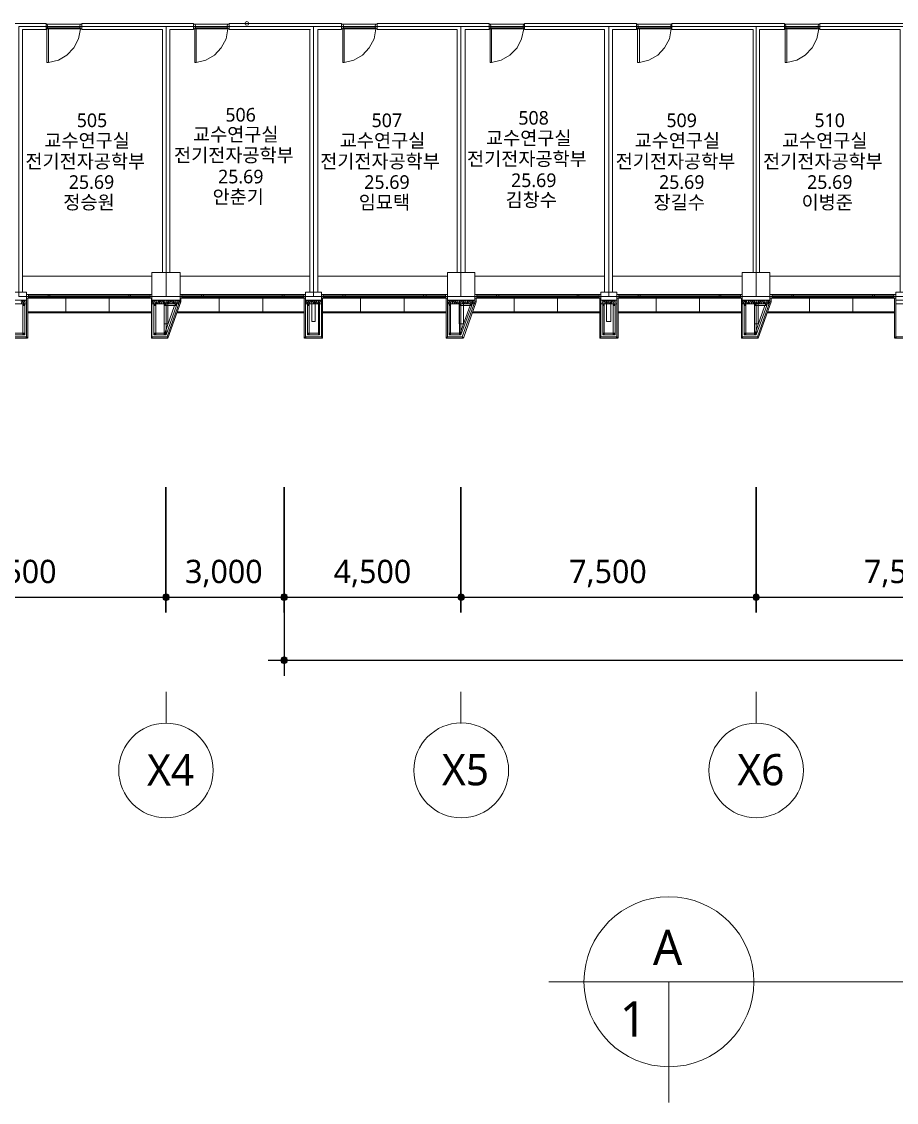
# Model space of a CAD drawing. Header units: millimetres. Extents: x -4048 to 127016, y -1911 to 106724.
# Drawn here: x 38010 to 60254, y -35 to 27431 of the extents above; entities that cross this region are included whole.
import ezdxf

# ---------------------------------------------------------------- set-up
doc = ezdxf.new("R2010")
doc.units = ezdxf.units.MM
for name, color, linetype in [('PDF_문자', 7, 'Continuous'), ('PDF_솔리드 채우기', 7, 'Continuous'), ('PDF_형상', 7, 'Continuous')]:
    doc.layers.add(name, color=color, linetype=linetype)
doc.styles.add('PDF 맑은 고딕', font='malgun.ttf')

msp = doc.modelspace()

# ---------------------------------------------------------------- linework, layer by layer
at = {"layer": 'PDF_솔리드 채우기', "transparency": 33554559}
for points in [[(41606, 12873), (41591, 12796), (41684, 12796)], [(41606, 12873), (41591, 12796), (41684, 12796)], [(41591, 12796), (41606, 12733), (41684, 12796)], [(41591, 12796), (41606, 12733), (41684, 12796)], [(41684, 12905), (41606, 12873), (41684, 12796)], [(41684, 12905), (41606, 12873), (41684, 12796)], [(41606, 12733), (41684, 12702), (41684, 12796)], [(41606, 12733), (41684, 12702), (41684, 12796)], [(41762, 12873), (41684, 12905), (41684, 12796)], [(41762, 12873), (41684, 12905), (41684, 12796)], [(41777, 12796), (41762, 12873), (41684, 12796)], [(41777, 12796), (41762, 12873), (41684, 12796)], [(41684, 12702), (41762, 12733), (41684, 12796)], [(41762, 12733), (41777, 12796), (41684, 12796)], [(41684, 12702), (41762, 12733), (41684, 12796)], [(41762, 12733), (41777, 12796), (41684, 12796)], [(44608, 12873), (44592, 12796), (44686, 12796)], [(44608, 12873), (44592, 12796), (44686, 12796)], [(44592, 12796), (44608, 12733), (44686, 12796)], [(44592, 12796), (44608, 12733), (44686, 12796)], [(44686, 12905), (44608, 12873), (44686, 12796)], [(44686, 12905), (44608, 12873), (44686, 12796)], [(44608, 12733), (44686, 12702), (44686, 12796)], [(44608, 12733), (44686, 12702), (44686, 12796)], [(44763, 12873), (44686, 12905), (44686, 12796)], [(44763, 12873), (44686, 12905), (44686, 12796)], [(44779, 12796), (44763, 12873), (44686, 12796)], [(44779, 12796), (44763, 12873), (44686, 12796)], [(44686, 12702), (44763, 12733), (44686, 12796)], [(44763, 12733), (44779, 12796), (44686, 12796)], [(44686, 12702), (44763, 12733), (44686, 12796)], [(44763, 12733), (44779, 12796), (44686, 12796)], [(49118, 12873), (49087, 12796), (49180, 12796)], [(49118, 12873), (49087, 12796), (49180, 12796)], [(49087, 12796), (49118, 12733), (49180, 12796)], [(49087, 12796), (49118, 12733), (49180, 12796)], [(49180, 12905), (49118, 12873), (49180, 12796)], [(49180, 12905), (49118, 12873), (49180, 12796)], [(49118, 12733), (49180, 12702), (49180, 12796)], [(49118, 12733), (49180, 12702), (49180, 12796)], [(49258, 12873), (49180, 12905), (49180, 12796)], [(49258, 12873), (49180, 12905), (49180, 12796)], [(49289, 12796), (49258, 12873), (49180, 12796)], [(49289, 12796), (49258, 12873), (49180, 12796)], [(49180, 12702), (49258, 12733), (49180, 12796)], [(49258, 12733), (49289, 12796), (49180, 12796)], [(49180, 12702), (49258, 12733), (49180, 12796)], [(49258, 12733), (49289, 12796), (49180, 12796)], [(56615, 12873), (56599, 12796), (56692, 12796)], [(56615, 12873), (56599, 12796), (56692, 12796)], [(56599, 12796), (56615, 12733), (56692, 12796)], [(56599, 12796), (56615, 12733), (56692, 12796)], [(56692, 12905), (56615, 12873), (56692, 12796)], [(56692, 12905), (56615, 12873), (56692, 12796)], [(56615, 12733), (56692, 12702), (56692, 12796)], [(56615, 12733), (56692, 12702), (56692, 12796)], [(56755, 12873), (56692, 12905), (56692, 12796)], [(56755, 12873), (56692, 12905), (56692, 12796)], [(56786, 12796), (56755, 12873), (56692, 12796)], [(56786, 12796), (56755, 12873), (56692, 12796)], [(56692, 12702), (56755, 12733), (56692, 12796)], [(56755, 12733), (56786, 12796), (56692, 12796)], [(56692, 12702), (56755, 12733), (56692, 12796)], [(56755, 12733), (56786, 12796), (56692, 12796)], [(44608, 11271), (44592, 11194), (44686, 11194)], [(44686, 11303), (44608, 11271), (44686, 11194)], [(44763, 11271), (44686, 11303), (44686, 11194)], [(44779, 11194), (44763, 11271), (44686, 11194)], [(44592, 11194), (44608, 11131), (44686, 11194)], [(44608, 11131), (44686, 11100), (44686, 11194)], [(44686, 11100), (44763, 11131), (44686, 11194)], [(44763, 11131), (44779, 11194), (44686, 11194)]]:
    msp.add_solid(points, dxfattribs=at)
at = {"layer": 'PDF_형상', "lineweight": 5}
for points in [[(38029, 20556), (38029, 27229), (38636, 27229), (38636, 27384), (35774, 27384), (35774, 27229), (37827, 27229), (37827, 20556)], [(37936, 27306), (41684, 27306), (45432, 27306), (49180, 27306), (52944, 27306), (56692, 27306), (60441, 27306), (64189, 27306), (67953, 27306), (71701, 27306), (79197, 27306), (82961, 27306)], [(38636, 27260), (38636, 27244), (38651, 27244), (38651, 27275), (38667, 27275), (38667, 27322), (38651, 27369), (38636, 27369), (38636, 27353)], [(39491, 27275), (38667, 27275)], [(38698, 27244), (39507, 27244), (39460, 26995), (39336, 26762), (39164, 26575), (38947, 26451), (38698, 26389)], [(39538, 27260), (39538, 27244), (39507, 27244), (39507, 27275), (39491, 27275), (39491, 27322), (39507, 27369), (39538, 27369), (39538, 27353)], [(41591, 21054), (41591, 27229), (39538, 27229), (39538, 27384), (42384, 27384), (42384, 27229), (41777, 27229), (41777, 21054)], [(42384, 27260), (42384, 27244), (42415, 27244), (42415, 27275), (42430, 27275), (42430, 27322), (42415, 27369), (42384, 27369), (42384, 27353)], [(43239, 27275), (42430, 27275)], [(42446, 27244), (43255, 27244), (43208, 26995), (43084, 26762), (42913, 26575), (42695, 26451), (42446, 26389)], [(43286, 27260), (43286, 27244), (43255, 27244), (43255, 27275), (43239, 27275), (43239, 27322), (43255, 27369), (43286, 27369), (43286, 27353)], [(45354, 27229), (43286, 27229), (43286, 27384), (45541, 27384), (46148, 27384), (46148, 27229), (45541, 27229), (45541, 20556)], [(45339, 27229), (45339, 20556)], [(46148, 27260), (46148, 27244), (46179, 27244), (46179, 27275), (46194, 27275), (46194, 27322), (46179, 27369), (46148, 27369), (46148, 27353)], [(47003, 27275), (46179, 27275)], [(46194, 27244), (47019, 27244), (46972, 26995), (46847, 26762), (46676, 26575), (46459, 26451), (46210, 26389)], [(47050, 27260), (47050, 27244), (47019, 27244), (47019, 27275), (47003, 27275), (47003, 27322), (47019, 27369), (47050, 27369), (47050, 27353)], [(49087, 21054), (49087, 27229), (47050, 27229), (47050, 27384), (49896, 27384), (49896, 27229), (49289, 27229), (49289, 21054)], [(49896, 27260), (49896, 27244), (49927, 27244), (49927, 27275), (49942, 27275), (49942, 27322), (49927, 27369), (49896, 27369), (49896, 27353)], [(50751, 27275), (49927, 27275)], [(49958, 27244), (50767, 27244)], [(49958, 26389), (50207, 26451), (50425, 26575), (50611, 26762), (50720, 26995), (50782, 27244)], [(50798, 27260), (50798, 27244), (50782, 27244), (50782, 27275), (50767, 27275), (50767, 27322), (50782, 27369), (50798, 27369), (50798, 27353)], [(52835, 20556), (52835, 27229), (50798, 27229), (50798, 27384), (53644, 27384), (53644, 27229), (53037, 27229), (53037, 20556)], [(53644, 27260), (53644, 27244), (53675, 27244), (53675, 27275), (53691, 27275), (53691, 27322), (53675, 27369), (53644, 27369), (53644, 27353)], [(54499, 27275), (53675, 27275)], [(53706, 27244), (54515, 27244)], [(53722, 26389), (53955, 26451), (54188, 26575), (54359, 26762), (54484, 26995), (54531, 27244)], [(54546, 27260), (54546, 27244), (54531, 27244), (54531, 27275), (54515, 27275), (54515, 27322), (54531, 27369), (54546, 27369), (54546, 27353)], [(56770, 21054), (56770, 27229), (57408, 27229), (57408, 27384), (54546, 27384), (54546, 27229), (56615, 27229), (56615, 21054)], [(57408, 27260), (57408, 27244), (57423, 27244), (57423, 27275), (57439, 27275), (57439, 27322), (57423, 27369), (57408, 27369), (57408, 27353)], [(58248, 27275), (57439, 27275)], [(57454, 27244), (58263, 27244)], [(57470, 26389), (57719, 26451), (57937, 26575), (58108, 26762), (58232, 26995), (58279, 27244)], [(58310, 27260), (58310, 27244), (58279, 27244), (58279, 27275), (58263, 27275), (58263, 27322), (58279, 27369), (58310, 27369), (58310, 27353)], [(60347, 20556), (60347, 27229), (58310, 27229), (58310, 27384), (61156, 27384), (61156, 27229), (60549, 27229), (60549, 20556)], [(38045, 20961), (41326, 20961)], [(42042, 20961), (45339, 20961)], [(45541, 20961), (48838, 20961)], [(49538, 20961), (52835, 20961)], [(53053, 20961), (56335, 20961)], [(57035, 20961), (60347, 20961)], [(82961, 20448), (79197, 20448), (71701, 20448), (67953, 20448), (64189, 20448), (60441, 20448), (56692, 20448), (52944, 20448), (49180, 20448), (45432, 20448), (41684, 20448), (37936, 20448)], [(38107, 20261), (38091, 20261), (38076, 20261), (38076, 20277), (38076, 20323), (38076, 20339), (38060, 20354), (38045, 20339), (38045, 20323), (38060, 20277), (38060, 20261), (38045, 20261), (38029, 20261), (38014, 20261), (38014, 20277), (38029, 20323), (38029, 20339), (38014, 20354), (37998, 20339)], [(38107, 20292), (38091, 20323), (38091, 20339), (38107, 20354)], [(38138, 20494), (41326, 20494)], [(38138, 20401), (41326, 20401)], [(38185, 20479), (41280, 20479)], [(38185, 20432), (41280, 20432)], [(39133, 20401), (39133, 20028)], [(40238, 20401), (40238, 20028)], [(41731, 19748), (41731, 20354), (41731, 19748), (41637, 19748), (41637, 20354), (41637, 19748)], [(42042, 20494), (45230, 20494)], [(42042, 20401), (45230, 20401)], [(42088, 20479), (45183, 20479)], [(42088, 20432), (45183, 20432)], [(43037, 20401), (43037, 20028)], [(44141, 20401), (44141, 20028)], [(45386, 20354), (45370, 20339), (45370, 20323), (45386, 20277), (45386, 20261), (45370, 20261), (45354, 20261), (45339, 20261), (45339, 20277), (45354, 20323), (45354, 20339), (45339, 20354), (45323, 20339), (45323, 20323), (45323, 20277), (45323, 20261), (45308, 20261), (45292, 20261), (45292, 20277), (45308, 20323), (45308, 20339), (45292, 20354), (45277, 20339), (45261, 20323), (45246, 20339), (45230, 20354)], [(45634, 20354), (45619, 20339), (45619, 20323), (45634, 20277), (45634, 20261), (45619, 20261), (45603, 20261), (45588, 20261), (45588, 20277), (45603, 20323), (45603, 20339), (45588, 20354), (45572, 20339), (45572, 20323), (45572, 20277), (45572, 20261), (45557, 20261), (45541, 20261), (45541, 20277), (45557, 20323), (45557, 20339), (45541, 20354), (45525, 20339), (45510, 20323), (45510, 20339), (45479, 20354)], [(45634, 20494), (48838, 20494)], [(45634, 20401), (48838, 20401)], [(45681, 20479), (48792, 20479)], [(45681, 20432), (48792, 20432)], [(46630, 20401), (46630, 20028)], [(47734, 20401), (47734, 20028)], [(49243, 19748), (49243, 20354), (49243, 19748), (49134, 19748), (49134, 20354), (49134, 19748)], [(49538, 20494), (52742, 20494)], [(49538, 20401), (52742, 20401)], [(49585, 20479), (52695, 20479)], [(49585, 20432), (52695, 20432)], [(50533, 20401), (50533, 20028)], [(51638, 20401), (51638, 20028)], [(53115, 20261), (53100, 20261), (53084, 20261), (53069, 20261), (53069, 20277), (53084, 20323), (53084, 20339), (53069, 20354), (53053, 20339), (53053, 20323), (53069, 20277), (53069, 20261), (53053, 20261), (53037, 20261), (53022, 20261), (53022, 20277), (53037, 20323), (53037, 20339), (53022, 20354), (53006, 20339), (53006, 20323), (53006, 20277), (53006, 20261), (52991, 20261), (52975, 20261), (52975, 20277), (52991, 20323), (52991, 20339), (52975, 20354), (52960, 20339), (52944, 20323), (52929, 20339), (52913, 20354), (52897, 20339), (52897, 20323), (52913, 20277), (52913, 20261), (52897, 20261), (52882, 20261), (52882, 20277), (52882, 20323), (52882, 20339), (52866, 20354), (52851, 20339), (52851, 20323), (52866, 20277), (52866, 20261), (52851, 20261), (52835, 20261), (52820, 20261), (52820, 20277), (52835, 20323), (52835, 20339), (52820, 20354), (52804, 20339), (52804, 20323), (52820, 20277), (52820, 20261), (52804, 20261), (52789, 20261), (52773, 20261), (52773, 20277), (52789, 20323), (52789, 20339), (52773, 20354)], [(52882, 20354), (52882, 19810), (52991, 19810), (52991, 20354)], [(53115, 20292), (53100, 20323), (53100, 20339), (53115, 20354)], [(53146, 20494), (56335, 20494)], [(53146, 20401), (56335, 20401)], [(53193, 20479), (56288, 20479)], [(53193, 20432), (56288, 20432)], [(54142, 20401), (54142, 20028)], [(55246, 20401), (55246, 20028)], [(56941, 20214), (56692, 20214), (56646, 20261), (56661, 20261), (56661, 20277), (56646, 20323), (56646, 20339), (56661, 20354), (56677, 20354), (56692, 20339), (56692, 20323), (56677, 20277), (56677, 20261), (56692, 20261), (56708, 20261), (56708, 20277), (56692, 20323), (56692, 20339), (56708, 20354), (56723, 20354), (56739, 20339), (56739, 20323), (56723, 20277), (56723, 20261), (56739, 20261), (56755, 20261), (56755, 20277), (56755, 20323), (56755, 20339), (56755, 20354), (56770, 20354), (56786, 20339), (56786, 20323), (56770, 20277), (56770, 20261), (56786, 20261), (56801, 20261), (56817, 20277), (56832, 20261), (56848, 20261), (56863, 20261), (56863, 20277), (56848, 20323), (56848, 20339), (56863, 20354), (56879, 20354), (56879, 20339), (56879, 20323), (56879, 20277), (56879, 20261), (56895, 20261), (56910, 20261), (56910, 20277), (56895, 20323), (56895, 20339), (56910, 20354), (56926, 20354), (56941, 20339), (56941, 20323), (56926, 20277), (56926, 20261), (56941, 20261), (56957, 20261), (56957, 20277), (56941, 20323), (56941, 20339), (56957, 20354), (56972, 20354), (56988, 20339), (56988, 20323), (56972, 20277), (56972, 20261), (56988, 20261), (57003, 20261), (57003, 20277), (57003, 20323), (57003, 20339), (57003, 20354), (57019, 20354), (57035, 20339), (57035, 20323), (57019, 20277), (57019, 20261), (56335, 20261), (56350, 20261), (56366, 20277), (56381, 20261), (56397, 20261), (56412, 20261), (56412, 20277), (56397, 20323), (56397, 20339), (56412, 20354), (56428, 20354), (56428, 20339), (56428, 20323), (56428, 20277), (56428, 20261), (56444, 20261), (56459, 20261), (56459, 20277), (56444, 20323), (56444, 20339), (56459, 20354), (56475, 20354), (56490, 20339), (56490, 20323), (56475, 20277), (56475, 20261), (56490, 20261), (56506, 20261), (56506, 20277), (56490, 20323), (56506, 20339), (56506, 20354), (56521, 20354), (56537, 20339), (56537, 20323), (56521, 20277), (56521, 20261), (56537, 20261), (56552, 20261), (56568, 20277), (56568, 20261), (56599, 20261), (56615, 20261), (56615, 20277), (56599, 20323), (56599, 20339), (56615, 20354), (56630, 20354), (56630, 20339), (56630, 20323), (56630, 20277), (56630, 20261), (56646, 20261), (56646, 19514), (56692, 19468), (56957, 20214), (56926, 20261)], [(56739, 19748), (56739, 20354), (56739, 19748), (56646, 19748), (56646, 20354), (56646, 19748)], [(57035, 20494), (60238, 20494)], [(57035, 20401), (60238, 20401)], [(57097, 20479), (60192, 20479)], [(57097, 20432), (60192, 20432)], [(58045, 20401), (58045, 20028)], [(59150, 20401), (59150, 20028)], [(37734, 20261), (38138, 20261)], [(37780, 19468), (37811, 19514), (38045, 19514), (38045, 20214)], [(37998, 20323), (38014, 20277), (37998, 20261)], [(38091, 19514), (38091, 20214), (38045, 20261)], [(41311, 20059), (38169, 20059)], [(41373, 19514), (41373, 20214), (41420, 20261)], [(41637, 19514), (41420, 19514), (41420, 20214)], [(41917, 20261), (41948, 20214), (41684, 19468), (41637, 19514), (41637, 20261), (41684, 20214), (41933, 20214)], [(41902, 20214), (41653, 19514)], [(41933, 20261), (41684, 20261), (41684, 19514)], [(45199, 20059), (41979, 20059)], [(42057, 20308), (42026, 20308)], [(45230, 20261), (45634, 20261)], [(45277, 19514), (45277, 20214), (45323, 20261)], [(45277, 19468), (45323, 19514), (45557, 19514), (45557, 20214)], [(45323, 19514), (45323, 20214)], [(45588, 19514), (45588, 20214), (45557, 20261)], [(48807, 20059), (45665, 20059)], [(48885, 19514), (48885, 20214), (48916, 20261)], [(49149, 19514), (48916, 19514), (48916, 20214)], [(49429, 20214), (49180, 20214), (49149, 20261), (49149, 19514), (49180, 19468), (49460, 20214), (49414, 20261)], [(49414, 20214), (49165, 19514)], [(49429, 20261), (49180, 20261), (49180, 19514)], [(52711, 20059), (49476, 20059)], [(49569, 20308), (49538, 20308)], [(52742, 20261), (53146, 20261)], [(52789, 19514), (52789, 20214), (52820, 20261)], [(52789, 19468), (52820, 19514), (52820, 20214)], [(52820, 19514), (53053, 19514), (53053, 20214)], [(53100, 19514), (53053, 19514), (53053, 19468), (53100, 19468), (53100, 19514), (53100, 20214), (53053, 20261)], [(56319, 20059), (53177, 20059)], [(56381, 19514), (56381, 20214), (56428, 20261)], [(56646, 19514), (56428, 19514), (56428, 20214)], [(56910, 20214), (56661, 19514)], [(56941, 20261), (56692, 20261), (56692, 19514)], [(60207, 20059), (56988, 20059)], [(57066, 20308), (57035, 20308)], [(60238, 20261), (60643, 20261)], [(41311, 20028), (38169, 20028)], [(45199, 20028), (41964, 20028)], [(48807, 20028), (45665, 20028)], [(52711, 20028), (49476, 20028)], [(56319, 20028), (53177, 20028)], [(60207, 20028), (56972, 20028)], [(38091, 19468), (38045, 19514)], [(41373, 19468), (41420, 19514)], [(45588, 19468), (45557, 19514)], [(48885, 19468), (48916, 19514)], [(53100, 19468), (53053, 19514)], [(56381, 19468), (56428, 19514)], [(37811, 19468), (38045, 19468)], [(41637, 19468), (41420, 19468)], [(45323, 19468), (45557, 19468)], [(49149, 19468), (48916, 19468)], [(52820, 19468), (53053, 19468)], [(56646, 19468), (56428, 19468)], [(41684, 9592), (41684, 10401)], [(49180, 9592), (49180, 10401)], [(56692, 9592), (56692, 10401)], [(51420, 3029), (76195, 3029)], [(54468, 3029), (54468, -35)]]:
    msp.add_lwpolyline(points, dxfattribs=at)
for points in [[(37936, 27306), (37936, 20448), (41684, 20448), (41684, 27306)], [(38636, 27244), (39538, 27244), (39538, 27369), (38636, 27369)], [(38651, 27244), (38651, 26389), (38698, 26389), (38698, 27244)], [(41684, 27306), (41684, 20448), (45432, 20448), (45432, 27306)], [(42384, 27244), (43286, 27244), (43286, 27369), (42384, 27369)], [(42415, 27244), (42415, 26389), (42446, 26389), (42446, 27244)], [(43737, 27337), (43768, 27353), (43784, 27384), (43768, 27415), (43737, 27431), (43706, 27415), (43690, 27384), (43706, 27353)], [(45432, 27306), (45432, 20448), (49180, 20448), (49180, 27306)], [(46148, 27244), (47050, 27244), (47050, 27369), (46148, 27369)], [(46179, 27244), (46179, 26389), (46210, 26389), (46210, 27244)], [(49180, 27306), (49180, 20448), (52944, 20448), (52944, 27306)], [(49896, 27244), (50798, 27244), (50798, 27369), (49896, 27369)], [(49927, 27244), (49927, 26389), (49958, 26389), (49958, 27244)], [(52944, 27306), (52944, 20448), (56692, 20448), (56692, 27306)], [(53644, 27244), (54546, 27244), (54546, 27369), (53644, 27369)], [(53675, 27244), (53675, 26389), (53722, 26389), (53722, 27244)], [(56692, 27306), (56692, 20448), (60441, 20448), (60441, 27306)], [(57408, 27244), (58310, 27244), (58310, 27369), (57408, 27369)], [(57423, 27244), (57423, 26389), (57470, 26389), (57470, 27244)], [(42042, 21054), (41326, 21054), (41326, 20354), (42042, 20354)], [(41326, 20354), (41326, 21054), (42042, 21054), (42042, 20354)], [(49538, 21054), (48838, 21054), (48838, 20354), (49538, 20354)], [(48838, 20354), (48838, 21054), (49538, 21054), (49538, 20354)], [(57035, 21054), (56335, 21054), (56335, 20354), (57035, 20354)], [(56335, 20354), (56335, 21054), (57035, 21054), (57035, 20354)], [(37734, 19421), (37702, 19390), (37702, 20401), (37734, 20401), (37734, 19421), (37702, 19390), (38153, 19390), (38122, 19421)], [(38138, 20354), (38138, 20556), (37734, 20556), (37734, 20354)], [(38138, 20494), (38185, 20494), (38185, 20401), (38138, 20401)], [(38138, 19421), (38169, 19390), (38169, 20401), (38138, 20401)], [(38682, 20494), (38729, 20494), (38729, 20401), (38682, 20401)], [(40735, 20494), (40782, 20494), (40782, 20401), (40735, 20401)], [(41280, 20494), (41326, 20494), (41326, 20401), (41280, 20401)], [(41326, 20401), (41326, 19421), (41311, 19390), (41311, 20401)], [(42011, 20261), (42011, 20277), (42026, 20323), (42026, 20339), (42011, 20354), (41995, 20354), (41995, 20339), (41995, 20323), (42011, 20277), (41995, 20261), (41979, 20261), (41964, 20261), (41964, 20277), (41979, 20323), (41979, 20339), (41964, 20354), (41948, 20354), (41948, 20339), (41933, 20323), (41948, 20277), (41948, 20261), (41933, 20261), (41917, 20261), (41917, 20277), (41933, 20323), (41933, 20339), (41917, 20354), (41902, 20354), (41886, 20339), (41886, 20323), (41902, 20277), (41902, 20261), (41886, 20261), (41871, 20261), (41871, 20277), (41871, 20323), (41871, 20339), (41871, 20354), (41855, 20354), (41839, 20339), (41839, 20323), (41855, 20277), (41855, 20261), (41839, 20261), (41824, 20261), (41808, 20277), (41793, 20261), (41777, 20261), (41762, 20261), (41762, 20277), (41777, 20323), (41777, 20339), (41762, 20354), (41746, 20354), (41746, 20339), (41746, 20323), (41746, 20277), (41746, 20261), (41731, 20261), (41715, 20261), (41715, 20277), (41731, 20323), (41731, 20339), (41715, 20354), (41700, 20354), (41684, 20339), (41684, 20323), (41700, 20277), (41700, 20261), (41684, 20261), (41668, 20261), (41668, 20277), (41684, 20323), (41684, 20339), (41668, 20354), (41653, 20354), (41637, 20339), (41637, 20323), (41653, 20277), (41653, 20261), (41637, 20261), (41622, 20261), (41622, 20277), (41622, 20323), (41622, 20339), (41622, 20354), (41606, 20354), (41591, 20339), (41591, 20323), (41606, 20277), (41606, 20261), (41591, 20261), (41575, 20261), (41560, 20277), (41544, 20261), (41528, 20261), (41513, 20261), (41513, 20277), (41528, 20323), (41528, 20339), (41513, 20354), (41497, 20354), (41497, 20339), (41497, 20323), (41497, 20277), (41497, 20261), (41482, 20261), (41466, 20261), (41466, 20277), (41482, 20323), (41482, 20339), (41466, 20354), (41451, 20354), (41435, 20339), (41435, 20323), (41451, 20277), (41451, 20261), (41435, 20261), (41420, 20261), (41420, 20277), (41435, 20323), (41420, 20339), (41420, 20354), (41404, 20354), (41388, 20339), (41388, 20323), (41404, 20277), (41404, 20261), (41388, 20261), (41373, 20261), (41357, 20277), (41357, 20261), (41326, 20261)], [(41357, 20277), (41373, 20323), (41373, 20339), (41373, 20354), (41357, 20354), (41342, 20339), (41342, 20323)], [(41560, 20277), (41575, 20323), (41575, 20339), (41560, 20354), (41544, 20354), (41544, 20339), (41544, 20323)], [(41808, 20277), (41824, 20323), (41824, 20339), (41824, 20354), (41808, 20354), (41793, 20339), (41793, 20323)], [(42042, 20494), (42088, 20494), (42088, 20401), (42042, 20401)], [(42042, 20308), (42042, 20401), (42057, 20401), (42057, 20308)], [(42586, 20494), (42633, 20494), (42633, 20401), (42586, 20401)], [(44639, 20494), (44686, 20494), (44686, 20401), (44639, 20401)], [(45183, 20494), (45230, 20494), (45230, 20401), (45183, 20401)], [(45230, 19421), (45199, 19390), (45199, 20401), (45230, 20401)], [(45230, 20556), (45230, 20354), (45634, 20354), (45634, 20556)], [(45463, 20323), (45479, 20277), (45479, 20261), (45463, 20261), (45448, 20261), (45448, 20277), (45448, 20323), (45448, 20339), (45432, 20354), (45417, 20339), (45417, 20323), (45432, 20277), (45432, 20261), (45417, 20261), (45401, 20261), (45386, 20261), (45386, 20277), (45401, 20323), (45401, 20339), (45386, 20354), (45386, 19810), (45479, 19810), (45479, 20354), (45463, 20339)], [(45634, 20494), (45681, 20494), (45681, 20401), (45634, 20401)], [(45634, 19421), (45665, 19390), (45665, 20401), (45634, 20401)], [(46179, 20494), (46241, 20494), (46241, 20401), (46179, 20401)], [(48232, 20494), (48294, 20494), (48294, 20401), (48232, 20401)], [(48792, 20494), (48838, 20494), (48838, 20401), (48792, 20401)], [(48838, 20401), (48838, 19421), (48807, 19390), (48807, 20401)], [(49523, 20261), (49523, 20277), (49538, 20323), (49538, 20339), (49523, 20354), (49507, 20354), (49491, 20339), (49491, 20323), (49507, 20277), (49507, 20261), (49491, 20261), (49476, 20261), (49476, 20277), (49476, 20323), (49476, 20339), (49476, 20354), (49460, 20354), (49445, 20339), (49445, 20323), (49460, 20277), (49460, 20261), (49445, 20261), (49414, 20261), (49414, 20277), (49398, 20261), (49383, 20261), (49367, 20261), (49367, 20277), (49383, 20323), (49383, 20339), (49367, 20354), (49351, 20354), (49351, 20339), (49351, 20323), (49351, 20277), (49351, 20261), (49336, 20261), (49320, 20261), (49320, 20277), (49336, 20323), (49336, 20339), (49320, 20354), (49305, 20354), (49289, 20339), (49289, 20323), (49305, 20277), (49305, 20261), (49289, 20261), (49274, 20261), (49274, 20277), (49289, 20323), (49274, 20339), (49274, 20354), (49258, 20354), (49243, 20339), (49243, 20323), (49258, 20277), (49258, 20261), (49243, 20261), (49227, 20261), (49211, 20277), (49211, 20261), (49180, 20261), (49165, 20261), (49165, 20277), (49180, 20323), (49180, 20339), (49165, 20354), (49149, 20354), (49149, 20339), (49149, 20323), (49149, 20277), (49149, 20261), (49134, 20261), (49118, 20261), (49118, 20277), (49134, 20323), (49134, 20339), (49118, 20354), (49103, 20354), (49087, 20339), (49087, 20323), (49103, 20277), (49103, 20261), (49087, 20261), (49072, 20261), (49072, 20277), (49087, 20323), (49087, 20339), (49072, 20354), (49056, 20354), (49040, 20339), (49040, 20323), (49056, 20277), (49056, 20261), (49040, 20261), (49025, 20261), (49025, 20277), (49025, 20323), (49025, 20339), (49025, 20354), (49009, 20354), (48994, 20339), (48994, 20323), (49009, 20277), (49009, 20261), (48994, 20261), (48978, 20261), (48963, 20277), (48947, 20261), (48932, 20261), (48916, 20261), (48916, 20277), (48932, 20323), (48932, 20339), (48916, 20354), (48900, 20354), (48900, 20339), (48900, 20323), (48900, 20277), (48900, 20261), (48885, 20261), (48869, 20261), (48869, 20277), (48885, 20323), (48885, 20339), (48869, 20354), (48854, 20354), (48838, 20339), (48838, 20323), (48854, 20277), (48854, 20261), (48838, 20261)], [(48963, 20277), (48978, 20323), (48978, 20339), (48963, 20354), (48947, 20339), (48947, 20323)], [(49211, 20277), (49227, 20323), (49227, 20339), (49227, 20354), (49211, 20354), (49196, 20339), (49196, 20323)], [(49414, 20277), (49429, 20323), (49429, 20339), (49414, 20354), (49398, 20354), (49398, 20339), (49398, 20323)], [(49538, 20494), (49585, 20494), (49585, 20401), (49538, 20401)], [(49569, 20308), (49569, 20401), (49538, 20401), (49538, 20308)], [(50082, 20494), (50145, 20494), (50145, 20401), (50082, 20401)], [(52135, 20494), (52182, 20494), (52182, 20401), (52135, 20401)], [(52695, 20494), (52742, 20494), (52742, 20401), (52695, 20401)], [(52742, 19421), (52711, 19390), (52711, 20401), (52742, 20401)], [(52742, 20556), (53146, 20556), (53146, 20354), (52742, 20354)], [(53146, 20494), (53193, 20494), (53193, 20401), (53146, 20401)], [(53146, 19421), (53177, 19390), (53177, 20401), (53146, 20401)], [(53691, 20494), (53737, 20494), (53737, 20401), (53691, 20401)], [(55744, 20494), (55790, 20494), (55790, 20401), (55744, 20401)], [(56288, 20494), (56335, 20494), (56335, 20401), (56288, 20401)], [(56335, 20401), (56335, 19421), (56319, 19390), (56319, 20401)], [(56366, 20277), (56381, 20323), (56381, 20339), (56381, 20354), (56366, 20354), (56350, 20339), (56350, 20323)], [(56568, 20277), (56583, 20323), (56583, 20339), (56568, 20354), (56552, 20354), (56552, 20339), (56552, 20323)], [(56817, 20277), (56832, 20323), (56832, 20339), (56817, 20354), (56801, 20339), (56801, 20323)], [(57035, 20494), (57097, 20494), (57097, 20401), (57035, 20401)], [(57035, 20308), (57035, 20401), (57066, 20401), (57066, 20308)], [(57594, 20494), (57641, 20494), (57641, 20401), (57594, 20401)], [(59647, 20494), (59694, 20494), (59694, 20401), (59647, 20401)], [(60192, 20494), (60238, 20494), (60238, 20401), (60192, 20401)], [(60238, 19421), (60207, 19390), (60207, 20401), (60238, 20401)], [(60238, 20556), (60643, 20556), (60643, 20354), (60238, 20354)], [(38091, 20261), (38091, 20214), (38045, 20214), (38045, 20261)], [(41373, 20261), (41373, 20214), (41420, 20214), (41420, 20261)], [(41684, 20261), (41684, 20214), (41637, 20214), (41637, 20261)], [(42057, 20308), (42026, 20308), (41715, 19421), (41731, 19390)], [(41948, 20261), (41948, 20214), (41917, 20214), (41917, 20261)], [(45261, 20323), (45246, 20277), (45246, 20261), (45261, 20261), (45277, 20261), (45277, 20277)], [(45277, 20261), (45277, 20214), (45323, 20214), (45323, 20261)], [(45510, 20323), (45494, 20277), (45494, 20261), (45510, 20261), (45525, 20261), (45525, 20277)], [(45588, 20261), (45588, 20214), (45557, 20214), (45557, 20261)], [(48885, 20261), (48885, 20214), (48916, 20214), (48916, 20261)], [(49180, 20261), (49180, 20214), (49149, 20214), (49149, 20261)], [(49569, 20308), (49538, 20308), (49211, 19421), (49243, 19390)], [(49460, 20261), (49460, 20214), (49414, 20214), (49414, 20261)], [(52789, 20261), (52789, 20214), (52820, 20214), (52820, 20261)], [(52944, 20323), (52929, 20277), (52929, 20261), (52944, 20261), (52960, 20261), (52960, 20277)], [(53100, 20261), (53100, 20214), (53053, 20214), (53053, 20261)], [(56381, 20261), (56381, 20214), (56428, 20214), (56428, 20261)], [(56692, 20261), (56692, 20214), (56646, 20214), (56646, 20261)], [(57066, 20308), (57035, 20308), (56723, 19421), (56739, 19390)], [(56957, 20261), (56957, 20214), (56926, 20214), (56926, 20261)], [(38091, 19514), (38091, 19468), (38045, 19468), (38045, 19514)], [(41373, 19514), (41373, 19468), (41420, 19468), (41420, 19514)], [(41684, 19514), (41684, 19468), (41637, 19468), (41637, 19514)], [(45277, 19514), (45277, 19468), (45323, 19468), (45323, 19514)], [(45588, 19514), (45588, 19468), (45557, 19468), (45557, 19514)], [(48885, 19514), (48885, 19468), (48916, 19468), (48916, 19514)], [(49180, 19514), (49180, 19468), (49149, 19468), (49149, 19514)], [(52789, 19514), (52789, 19468), (52820, 19468), (52820, 19514)], [(56381, 19514), (56381, 19468), (56428, 19468), (56428, 19514)], [(56692, 19514), (56692, 19468), (56646, 19468), (56646, 19514)], [(41715, 19421), (41731, 19390), (41311, 19390), (41342, 19421)], [(45246, 19421), (45214, 19390), (45665, 19390), (45634, 19421)], [(49211, 19421), (49227, 19390), (48807, 19390), (48838, 19421)], [(52742, 19421), (52711, 19390), (53162, 19390), (53131, 19421)], [(56723, 19421), (56739, 19390), (56319, 19390), (56350, 19421)], [(60254, 19421), (60223, 19390), (60674, 19390), (60643, 19421)]]:
    msp.add_lwpolyline(points, close=True, dxfattribs=at)
at = {"layer": 'PDF_형상', "lineweight": 25}
for points in [[(41682, 12411), (41682, 15599)], [(49178, 12411), (49178, 15599)], [(56689, 12411), (56689, 15599)]]:
    msp.add_lwpolyline(points, close=True, dxfattribs=at)
for points in [[(44683, 15599), (44683, 12411), (44683, 15599), (44683, 10809)], [(33781, 12800), (42086, 12800)], [(41277, 12800), (45088, 12800)], [(44279, 12800), (49582, 12800)], [(48789, 12800), (57094, 12800)], [(56285, 12800), (64590, 12800)], [(109613, 11198), (44279, 11198)]]:
    msp.add_lwpolyline(points, dxfattribs=at)
at = {"layer": 'PDF_형상', "lineweight": 5}
for centre, radius in [((41681, 8400), 1201), ((49188, 8402), 1206), ((56689, 8400), 1201), ((54470, 3030), 2160)]:
    msp.add_circle(centre, radius, dxfattribs=at)

# ---------------------------------------------------------------- texts
at = {"layer": 'PDF_문자', "attachment_point": 4, "style": 'PDF 맑은 고딕'}
for s, insert, char_height in [('505', (39413, 24920), 346.5), ('506', (43192, 25061), 346.5), ('507', (46910, 24920), 346.5), ('508', (50642, 24983), 346.5), ('509', (54406, 24920), 346.5), ('510', (58170, 24920), 346.5), ('교수연구실', (42368, 24547), 346.5), ('교수연구실', (38589, 24392), 346.5), ('교수연구실', (46101, 24392), 346.5), ('교수연구실', (49818, 24454), 346.5), ('교수연구실', (53597, 24392), 346.5), ('교수연구실', (57346, 24392), 346.5), ('전기전자공학부', (41886, 24018), 346.5), ('전기전자공학부', (38107, 23863), 346.5), ('전기전자공학부', (45603, 23863), 346.5), ('전기전자공학부', (49336, 23925), 346.5), ('전기전자공학부', (53115, 23863), 346.5), ('전기전자공학부', (56863, 23863), 346.5), ('25.69', (43006, 23490), 346.5), ('25.69', (39211, 23350), 346.5), ('25.69', (46723, 23350), 346.5), ('25.69', (50456, 23396), 346.5), ('25.69', (54219, 23350), 346.5), ('25.69', (57983, 23350), 346.5), ('안춘기', (42866, 22961), 346.5), ('김창수', (50316, 22883), 346.5), ('정승원', (39071, 22821), 346.5), ('임묘택', (46583, 22821), 346.5), ('장길수', (54080, 22821), 346.5), ('이병준', (57843, 22821), 346.5), ('7,500', (36925, 13404), 592.5), ('3,000', (42166, 13404), 592.5), ('4,500', (45945, 13404), 592.5), ('7,500', (51933, 13404), 592.5), ('7,500', (59429, 13404), 592.5), ('X4', (41202, 8414), 793.7), ('X5', (48699, 8414), 793.7), ('X6', (56210, 8414), 793.7), ('A', (54064, 3905), 894), ('1', (53224, 2085), 894)]:
    msp.add_mtext(s, dxfattribs=dict(at, insert=insert, char_height=char_height))

doc.saveas('drawing.dxf')
